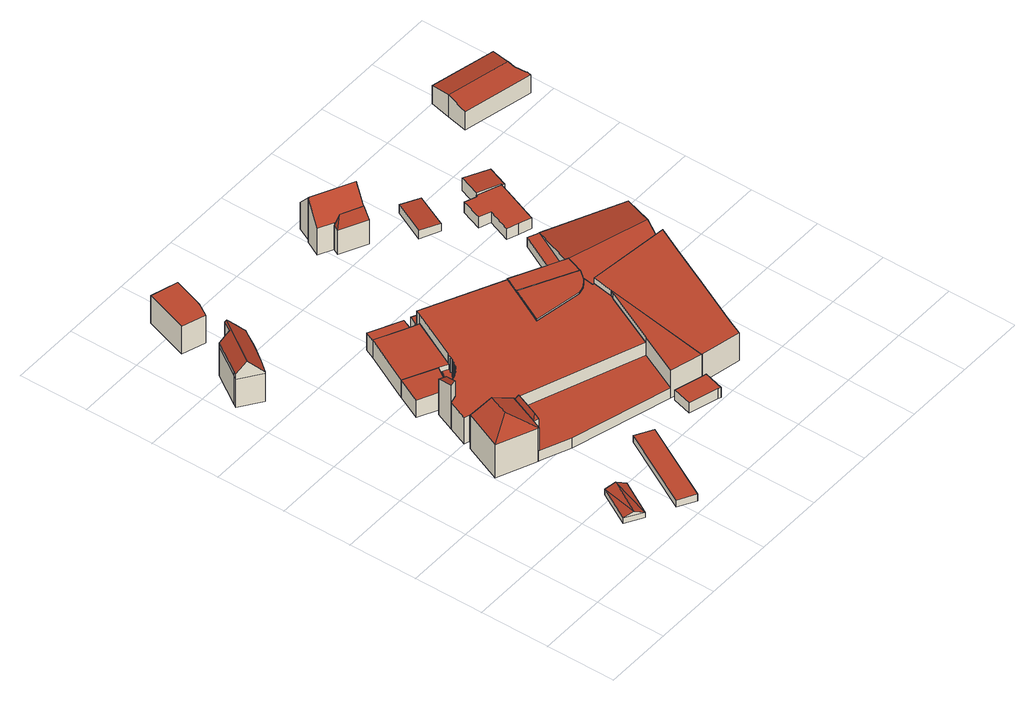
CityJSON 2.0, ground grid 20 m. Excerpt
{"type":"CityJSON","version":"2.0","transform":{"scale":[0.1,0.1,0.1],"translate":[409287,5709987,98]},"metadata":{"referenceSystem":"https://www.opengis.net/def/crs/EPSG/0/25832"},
"CityObjects":{
"building1":{"type":"Building","attributes":{"Gemeindeschluessel":"05978036","Geometrietyp2DReferenz":"3000","function":"31001_2460","roofType":"3100","measuredHeight":3.02},"geometry":[{"type":"MultiSurface","lod":"2","boundaries":[[[0,1,2,3]],[[1,4,5,2]],[[4,6,7,5]],[[6,0,3,7]],[[4,1,8]],[[0,6,9]],[[1,9,8]],[[9,1,0]],[[8,6,4]],[[6,8,9]],[[3,2,5,7]]],"semantics":{"surfaces":[{"type":"WallSurface"},{"type":"RoofSurface"},{"type":"GroundSurface"}],"values":[0,0,0,0,0,0,1,1,1,1,2]}}]},
"building2":{"type":"Building","attributes":{"Gemeindeschluessel":"05978036","Geometrietyp2DReferenz":"3000","function":"31001_3060"},"children":["building2-1","building2-2"]},
"building2-1":{"type":"BuildingPart","attributes":{"roofType":"5000","measuredHeight":12.49},"parents":["building2"],"geometry":[{"type":"MultiSurface","lod":"2","boundaries":[[[10,11,12,13]],[[11,14,15,12]],[[14,16,17,15]],[[18,16,14]],[[19,18,14,11]],[[19,11,10]],[[18,19,10,16]],[[13,12,15,17]],[[13,17,16,10]]],"semantics":{"surfaces":[{"type":"WallSurface"},{"type":"RoofSurface"},{"type":"GroundSurface"},{"type":"ClosureSurface"}],"values":[0,0,0,1,1,1,1,2,3]}}]},
"building2-2":{"type":"BuildingPart","attributes":{"roofType":"5000","measuredHeight":13.98},"parents":["building2"],"geometry":[{"type":"MultiSurface","lod":"2","boundaries":[[[20,21,22,23]],[[21,24,13,22]],[[24,10,13]],[[25,16,17,16]],[[16,26,27,17]],[[26,28,29,27]],[[28,30,31,29]],[[30,32,33,31]],[[32,34,35,33]],[[34,20,23,35]],[[30,28,26,36]],[[26,16,25,24,21,20,36]],[[20,34,32,30,36]],[[23,22,13,17,27,29,31,33,35]],[[25,16,10,24]],[[16,17,13,10]]],"semantics":{"surfaces":[{"type":"WallSurface"},{"type":"RoofSurface"},{"type":"GroundSurface"},{"type":"ClosureSurface"}],"values":[0,0,0,0,0,0,0,0,0,0,1,1,1,2,0,3]}}]},
"building3":{"type":"Building","attributes":{"Gemeindeschluessel":"05978036","Geometrietyp2DReferenz":"3000","function":"31001_1000","roofType":"5000","measuredHeight":14.36},"geometry":[{"type":"MultiSurface","lod":"2","boundaries":[[[37,38,39,40]],[[38,41,42,39]],[[41,43,44,42]],[[43,45,46,44]],[[45,47,48,46]],[[47,49,50,48]],[[49,51,52,50]],[[51,53,54,52]],[[53,55,56,54]],[[55,57,58,56]],[[57,59,60,58]],[[59,61,62,60]],[[61,63,64,62]],[[63,37,40,64]],[[65,66,67,68,69,70,71,57,55,53]],[[69,72,73,74,75,76,77,70]],[[59,71,70,77,61]],[[61,77,76,63]],[[63,76,75,37]],[[37,75,74,38]],[[38,74,73,41]],[[41,73,72,43]],[[43,72,69,68,45]],[[57,71,59]],[[45,68,67,47]],[[47,67,66,49]],[[49,66,65,51]],[[51,65,53]],[[40,39,42,44,46,48,50,52,54,56,58,60,62,64]]],"semantics":{"surfaces":[{"type":"WallSurface"},{"type":"RoofSurface"},{"type":"GroundSurface"}],"values":[0,0,0,0,0,0,0,0,0,0,0,0,0,0,1,1,0,0,0,0,0,0,0,0,0,0,0,0,2]}}]},
"building4":{"type":"Building","attributes":{"Gemeindeschluessel":"05978036","Geometrietyp2DReferenz":"3000","function":"31001_2460","roofType":"1000","measuredHeight":2.23},"geometry":[{"type":"MultiSurface","lod":"2","boundaries":[[[78,79,80,81]],[[79,82,83,80]],[[82,84,85,83]],[[84,78,81,85]],[[84,82,79,78]],[[81,80,83,85]]],"semantics":{"surfaces":[{"type":"WallSurface"},{"type":"RoofSurface"},{"type":"GroundSurface"}],"values":[0,0,0,0,1,2]}}]},
"building5":{"type":"Building","attributes":{"Gemeindeschluessel":"05978036","Geometrietyp2DReferenz":"3000","function":"31001_1000","roofType":"9999","measuredHeight":9},"geometry":[{"type":"MultiSurface","lod":"2","boundaries":[[[86,87,88,89,90]],[[90,89,91,92]],[[89,88,93,91]],[[88,87,94,93]],[[87,86,95,94]],[[86,90,92,95]],[[92,91,93,94,95]]],"semantics":{"surfaces":[{"type":"RoofSurface"},{"type":"WallSurface"},{"type":"GroundSurface"}],"values":[0,1,1,1,1,1,2]}}]},
"building6":{"type":"Building","attributes":{"Gemeindeschluessel":"05978036","Geometrietyp2DReferenz":"3000","function":"51009_1610","roofType":"1000","measuredHeight":3.6},"geometry":[{"type":"MultiSurface","lod":"2","boundaries":[[[96,97,98,99]],[[97,100,101,98]],[[100,102,103,101]],[[102,104,105,103]],[[104,106,107,105]],[[106,108,109,107]],[[108,110,111,109]],[[110,112,113,111]],[[112,114,115,113]],[[114,116,117,115]],[[116,96,99,117]],[[116,114,112,110,108,106,104,102,100,97,96]],[[99,98,101,103,105,107,109,111,113,115,117]]],"semantics":{"surfaces":[{"type":"WallSurface"},{"type":"RoofSurface"},{"type":"GroundSurface"}],"values":[0,0,0,0,0,0,0,0,0,0,0,1,2]}}]},
"building7":{"type":"Building","attributes":{"Gemeindeschluessel":"05978036","Geometrietyp2DReferenz":"3000","function":"51009_1610"},"children":["building7-1","building7-2","building7-3"]},
"building7-1":{"type":"BuildingPart","attributes":{"roofType":"1000","measuredHeight":5.66},"parents":["building7"],"geometry":[{"type":"MultiSurface","lod":"2","boundaries":[[[118,119,120,121]],[[119,122,123,120]],[[122,124,125,123]],[[124,122,119,118]],[[121,120,123,125]],[[121,125,124,118]]],"semantics":{"surfaces":[{"type":"WallSurface"},{"type":"RoofSurface"},{"type":"GroundSurface"},{"type":"ClosureSurface"}],"values":[0,0,0,1,2,3]}}]},
"building7-2":{"type":"BuildingPart","attributes":{"roofType":"1000","measuredHeight":5.66},"parents":["building7"],"geometry":[{"type":"MultiSurface","lod":"2","boundaries":[[[126,127,128,129]],[[130,131,132,133]],[[131,134,135,132]],[[134,126,129,135]],[[134,131,130,127,126]],[[129,128,133,132,135]],[[133,128,127,130]]],"semantics":{"surfaces":[{"type":"WallSurface"},{"type":"RoofSurface"},{"type":"GroundSurface"},{"type":"ClosureSurface"}],"values":[0,0,0,0,1,2,3]}}]},
"building7-3":{"type":"BuildingPart","attributes":{"roofType":"1000","measuredHeight":5.73},"parents":["building7"],"geometry":[{"type":"MultiSurface","lod":"2","boundaries":[[[136,137,118,121,128,127]],[[138,139,140,125,124]],[[139,141,142,140]],[[141,143,144,142]],[[143,145,130,133,144]],[[143,141,139,138,137,136,145]],[[133,128,121,125,140,142,144]],[[127,130,145,136]],[[127,128,133,130]],[[124,118,137,138]],[[124,125,121,118]]],"semantics":{"surfaces":[{"type":"WallSurface"},{"type":"RoofSurface"},{"type":"GroundSurface"},{"type":"ClosureSurface"}],"values":[0,0,0,0,0,1,2,0,3,0,3]}}]},
"building8":{"type":"Building","attributes":{"Gemeindeschluessel":"05978036","Geometrietyp2DReferenz":"3000","function":"31001_2000"},"children":["building8-1","building8-2"]},
"building8-1":{"type":"BuildingPart","attributes":{"roofType":"1000","measuredHeight":8.59},"parents":["building8"],"geometry":[{"type":"MultiSurface","lod":"2","boundaries":[[[146,147,148,149]],[[147,150,151,148]],[[150,152,153,151]],[[152,154,155,153]],[[154,156,157,155]],[[156,158,159,157]],[[158,160,161,159]],[[160,162,163,161]],[[162,164,165,163]],[[164,166,167,165]],[[166,168,169,167]],[[170,171,172,173]],[[171,174,175,172]],[[174,176,177,175]],[[176,178,179,177]],[[178,180,181,179]],[[180,182,183,181]],[[182,184,185,183]],[[184,186,187,185]],[[186,188,189,187]],[[188,190,191,189]],[[190,192,193,191]],[[192,194,195,193]],[[194,196,197,195]],[[196,198,199,197]],[[198,200,201,199]],[[200,202,203,201]],[[202,204,205,203]],[[204,206,207,205]],[[206,208,209,207]],[[208,210,211,209]],[[210,212,213,211]],[[212,214,215,213]],[[214,216,217,215]],[[216,218,219,217]],[[218,220,221,219]],[[220,222,223,221]],[[222,224,225,223]],[[224,226,227,225]],[[226,228,229,227]],[[228,230,231,229]],[[230,232,233,231]],[[232,234,235,233]],[[234,236,237,235]],[[236,238,239,237]],[[238,240,241,239]],[[240,146,149,241]],[[240,238,236,234,232,230,228,226,224,222,220,218,216,214,212,210,208,206,204,202,200,198,196,194,192,190,188,186,184,182,180,178,176,174,171,170,242,168,166,164,162,160,158,156,154,152,150,147,146]],[[149,148,151,153,155,157,159,161,163,165,167,169,243,173,172,175,177,179,181,183,185,187,189,191,193,195,197,199,201,203,205,207,209,211,213,215,217,219,221,223,225,227,229,231,233,235,237,239,241]],[[243,169,168,242]],[[173,243,242,170]]],"semantics":{"surfaces":[{"type":"WallSurface"},{"type":"RoofSurface"},{"type":"GroundSurface"},{"type":"ClosureSurface"}],"values":[0,0,0,0,0,0,0,0,0,0,0,0,0,0,0,0,0,0,0,0,0,0,0,0,0,0,0,0,0,0,0,0,0,0,0,0,0,0,0,0,0,0,0,0,0,0,0,1,2,3,3]}}]},
"building8-2":{"type":"BuildingPart","attributes":{"roofType":"2100","measuredHeight":14.26},"parents":["building8"],"geometry":[{"type":"MultiSurface","lod":"2","boundaries":[[[244,245,246,169,168]],[[245,247,170,173,246]],[[245,244,248,247]],[[173,243,169,246]],[[242,170,247,248]],[[242,243,173,170]],[[168,242,248,244]],[[168,169,243,242]]],"semantics":{"surfaces":[{"type":"WallSurface"},{"type":"RoofSurface"},{"type":"GroundSurface"},{"type":"ClosureSurface"}],"values":[0,0,1,2,0,3,0,3]}}]},
"building9":{"type":"Building","attributes":{"Gemeindeschluessel":"05978036","Geometrietyp2DReferenz":"3000","function":"31001_2460","roofType":"1000","measuredHeight":3.24},"geometry":[{"type":"MultiSurface","lod":"2","boundaries":[[[249,250,251,252]],[[250,253,254,251]],[[253,255,256,254]],[[255,257,258,256]],[[257,259,260,258]],[[259,249,252,260]],[[259,257,255,253,250,249]],[[252,251,254,256,258,260]]],"semantics":{"surfaces":[{"type":"WallSurface"},{"type":"RoofSurface"},{"type":"GroundSurface"}],"values":[0,0,0,0,0,0,1,2]}}]},
"building10":{"type":"Building","attributes":{"Gemeindeschluessel":"05978036","Geometrietyp2DReferenz":"3000","function":"31001_2000"},"children":["building10-1","building10-2","building10-3","building10-4"]},
"building10-1":{"type":"BuildingPart","attributes":{"roofType":"1000","measuredHeight":9.08},"parents":["building10"],"geometry":[{"type":"MultiSurface","lod":"2","boundaries":[[[261,262,263,264,265]],[[266,267,268,269,270]],[[267,271,272,268]],[[267,266,262,261,271]],[[272,265,264,269,268]],[[265,272,271,261]],[[270,263,262,266]],[[270,269,264,263]]],"semantics":{"surfaces":[{"type":"WallSurface"},{"type":"RoofSurface"},{"type":"GroundSurface"},{"type":"ClosureSurface"}],"values":[0,0,0,1,2,3,0,3]}}]},
"building10-2":{"type":"BuildingPart","attributes":{"roofType":"3100","measuredHeight":5.64},"parents":["building10"],"geometry":[{"type":"MultiSurface","lod":"2","boundaries":[[[273,274,275,276]],[[274,277,278,275]],[[277,279,280,278]],[[279,281,282,280]],[[281,283,284,282]],[[283,285,286,284]],[[285,287,288,286]],[[287,289,290,288]],[[289,291,292,290]],[[291,293,294,292]],[[293,295,296,294]],[[297,273,276,298]],[[293,291,289,287]],[[287,285,283,281,279,277,274,273,297,295,293]],[[276,275,278,280,282,284,286,288,290,292,294,296,298]],[[297,298,296,295]]],"semantics":{"surfaces":[{"type":"WallSurface"},{"type":"RoofSurface"},{"type":"GroundSurface"},{"type":"ClosureSurface"}],"values":[0,0,0,0,0,0,0,0,0,0,0,0,1,1,2,3]}}]},
"building10-3":{"type":"BuildingPart","attributes":{"roofType":"1000","measuredHeight":9.1},"parents":["building10"],"geometry":[{"type":"MultiSurface","lod":"2","boundaries":[[[299,300,301,296,295]],[[300,302,303,301]],[[302,304,305,303]],[[304,306,307,305]],[[306,308,309,307]],[[308,261,265,309]],[[310,297,298,272,271]],[[310,271,261,308,306,304,302,300,299]],[[296,301,303,305,307,309,265,272,298]],[[271,272,265,261]],[[295,297,310,299]],[[295,296,298,297]]],"semantics":{"surfaces":[{"type":"WallSurface"},{"type":"RoofSurface"},{"type":"GroundSurface"},{"type":"ClosureSurface"}],"values":[0,0,0,0,0,0,0,1,2,3,0,3]}}]},
"building10-4":{"type":"BuildingPart","attributes":{"roofType":"1000","measuredHeight":3.24},"parents":["building10"],"geometry":[{"type":"MultiSurface","lod":"2","boundaries":[[[263,311,312,264]],[[311,313,314,312]],[[313,315,316,314]],[[315,317,318,316]],[[317,319,320,318]],[[319,321,322,320]],[[321,323,324,322]],[[323,325,326,324]],[[325,270,269,326]],[[325,323,321,319,317,315,313,311,263,270]],[[269,264,312,314,316,318,320,322,324,326]],[[264,269,270,263]]],"semantics":{"surfaces":[{"type":"WallSurface"},{"type":"RoofSurface"},{"type":"GroundSurface"},{"type":"ClosureSurface"}],"values":[0,0,0,0,0,0,0,0,0,1,2,3]}}]},
"building11":{"type":"Building","attributes":{"Gemeindeschluessel":"05978036","Geometrietyp2DReferenz":"3000","function":"51009_1610","roofType":"2100","measuredHeight":3.85},"geometry":[{"type":"MultiSurface","lod":"2","boundaries":[[[327,328,329,330]],[[328,331,332,329]],[[331,333,334,332]],[[333,335,336,334]],[[335,327,330,336]],[[335,333,331,328,327]],[[330,329,332,334,336]]],"semantics":{"surfaces":[{"type":"WallSurface"},{"type":"RoofSurface"},{"type":"GroundSurface"}],"values":[0,0,0,0,0,1,2]}}]},
"building12":{"type":"Building","attributes":{"Gemeindeschluessel":"05978036","Geometrietyp2DReferenz":"3000","function":"31001_2000","roofType":"1000","measuredHeight":7.37},"geometry":[{"type":"MultiSurface","lod":"2","boundaries":[[[337,338,339,340]],[[338,341,342,339]],[[341,343,344,342]],[[343,345,346,344]],[[345,347,348,346]],[[347,349,350,348]],[[349,351,352,350]],[[351,337,340,352]],[[351,349,347,345,343,341,338,337]],[[340,339,342,344,346,348,350,352]]],"semantics":{"surfaces":[{"type":"WallSurface"},{"type":"RoofSurface"},{"type":"GroundSurface"}],"values":[0,0,0,0,0,0,0,0,1,2]}}]},
"building13":{"type":"Building","attributes":{"Gemeindeschluessel":"05978036","Geometrietyp2DReferenz":"3000","function":"31001_2000","roofType":"1000","measuredHeight":8.59},"geometry":[{"type":"MultiSurface","lod":"2","boundaries":[[[353,354,355,356]],[[354,357,358,355]],[[357,359,360,358]],[[359,361,362,360]],[[361,363,364,362]],[[363,365,366,364]],[[365,367,368,366]],[[367,369,370,368]],[[369,353,356,370]],[[369,367,365,363,361,359,357,354,353]],[[356,355,358,360,362,364,366,368,370]]],"semantics":{"surfaces":[{"type":"WallSurface"},{"type":"RoofSurface"},{"type":"GroundSurface"}],"values":[0,0,0,0,0,0,0,0,0,1,2]}}]},
"building14":{"type":"Building","attributes":{"Gemeindeschluessel":"05978036","Geometrietyp2DReferenz":"3000","function":"31001_1000"},"children":["building14-1","building14-2"]},
"building14-1":{"type":"BuildingPart","attributes":{"roofType":"5000","measuredHeight":11.96},"parents":["building14"],"geometry":[{"type":"MultiSurface","lod":"2","boundaries":[[[371,372,373,374]],[[372,375,376,373]],[[375,377,378,376]],[[379,380,375,372]],[[379,372,371]],[[380,379,371,377]],[[380,377,375]],[[378,374,373,376]],[[374,378,377,371]]],"semantics":{"surfaces":[{"type":"WallSurface"},{"type":"RoofSurface"},{"type":"GroundSurface"},{"type":"ClosureSurface"}],"values":[0,0,0,1,1,1,1,2,3]}}]},
"building14-2":{"type":"BuildingPart","attributes":{"roofType":"3100","measuredHeight":14.65},"parents":["building14"],"geometry":[{"type":"MultiSurface","lod":"2","boundaries":[[[381,382,383,384]],[[382,385,386,383]],[[385,387,388,386]],[[387,389,390,388]],[[389,391,392,390]],[[391,393,394,392]],[[393,395,396,394]],[[395,397,371,374,396]],[[398,381,384,378,377]],[[395,393,391,389,387,385]],[[385,382,381,398,397,395]],[[384,383,386,388,390,392,394,396,374,378]],[[377,371,397,398]],[[377,378,374,371]]],"semantics":{"surfaces":[{"type":"WallSurface"},{"type":"RoofSurface"},{"type":"GroundSurface"},{"type":"ClosureSurface"}],"values":[0,0,0,0,0,0,0,0,0,1,1,2,0,3]}}]},
"building15":{"type":"Building","attributes":{"Gemeindeschluessel":"05978036","Geometrietyp2DReferenz":"3000","function":"51009_1610","roofType":"1000","measuredHeight":3.05},"geometry":[{"type":"MultiSurface","lod":"2","boundaries":[[[399,400,401,402]],[[400,403,404,401]],[[403,405,406,404]],[[405,407,408,406]],[[407,399,402,408]],[[407,405,403,400,399]],[[402,401,404,406,408]]],"semantics":{"surfaces":[{"type":"WallSurface"},{"type":"RoofSurface"},{"type":"GroundSurface"}],"values":[0,0,0,0,0,1,2]}}]},
"building16":{"type":"Building","attributes":{"Gemeindeschluessel":"05978036","Geometrietyp2DReferenz":"3000","function":"31001_2460","roofType":"2100","measuredHeight":2.72},"geometry":[{"type":"MultiSurface","lod":"2","boundaries":[[[409,410,411,412]],[[410,413,414,411]],[[413,415,416,414]],[[415,417,418,416]],[[417,409,412,418]],[[417,415,413,410,409]],[[412,411,414,416,418]]],"semantics":{"surfaces":[{"type":"WallSurface"},{"type":"RoofSurface"},{"type":"GroundSurface"}],"values":[0,0,0,0,0,1,2]}}]},
"building17":{"type":"Building","attributes":{"Gemeindeschluessel":"05978036","Geometrietyp2DReferenz":"3000","function":"31001_2000","roofType":"1000","measuredHeight":3.54},"geometry":[{"type":"MultiSurface","lod":"2","boundaries":[[[419,420,421,422]],[[420,423,424,421]],[[423,425,426,424]],[[425,427,428,426]],[[427,429,430,428]],[[429,431,432,430]],[[431,433,434,432]],[[433,435,436,434]],[[435,437,438,436]],[[437,419,422,438]],[[437,435,433,431,429,427,425,423,420,419]],[[422,421,424,426,428,430,432,434,436,438]]],"semantics":{"surfaces":[{"type":"WallSurface"},{"type":"RoofSurface"},{"type":"GroundSurface"}],"values":[0,0,0,0,0,0,0,0,0,0,1,2]}}]},
"building18":{"type":"Building","attributes":{"Gemeindeschluessel":"05978036","Geometrietyp2DReferenz":"3000","function":"31001_2000","roofType":"2100","measuredHeight":4.11},"geometry":[{"type":"MultiSurface","lod":"2","boundaries":[[[439,440,441,442]],[[440,443,444,441]],[[443,445,446,444]],[[445,447,448,446]],[[447,449,450,448]],[[449,439,442,450]],[[449,447,445,443,440,439]],[[442,441,444,446,448,450]]],"semantics":{"surfaces":[{"type":"WallSurface"},{"type":"RoofSurface"},{"type":"GroundSurface"}],"values":[0,0,0,0,0,0,1,2]}}]},
"building19":{"type":"Building","attributes":{"Gemeindeschluessel":"05978036","Geometrietyp2DReferenz":"3000","function":"31001_2000","roofType":"3100","measuredHeight":7.18},"geometry":[{"type":"MultiSurface","lod":"2","boundaries":[[[451,452,453,454]],[[452,455,456,453]],[[455,457,458,456]],[[457,459,460,458]],[[459,461,462,460]],[[461,463,464,462]],[[463,465,466,464]],[[465,467,468,466]],[[467,469,470,468]],[[469,451,454,470]],[[465,463,461,459,457]],[[457,455,452,451,469,467,465]],[[454,453,456,458,460,462,464,466,468,470]]],"semantics":{"surfaces":[{"type":"WallSurface"},{"type":"RoofSurface"},{"type":"GroundSurface"}],"values":[0,0,0,0,0,0,0,0,0,0,1,1,2]}}]}
},
"vertices":[
[239,103,49],[294,202,49],[294,202,32],[239,103,32],[344,173,49],[344,173,32],[287,74,49],[287,74,32],[319,188,62],[263,88,62],
[347,516,130],[361,510,130],[361,510,22],[347,516,22],[327,427,130],[327,427,22],[313,432,130],[313,432,22],[323,436,146],[351,506,147],
[293,544,161],[349,520,131],[349,520,22],[293,544,22],[347,516,131],[313,432,131],[303,407,130],[303,407,22],[300,408,130],[300,408,22],[189,455,130],[189,455,22],[237,567,131],[237,567,22],[250,561,138],[250,561,22],[269,485,161],
[77,1207,114],[93,1197,114],[93,1197,22],[77,1207,22],[99,1191,114],[99,1191,22],[118,1221,114],[118,1221,22],[140,1206,114],[140,1206,22],[155,1195,114],[155,1195,22],[161,1191,114],[161,1191,22],[153,1177,114],[153,1177,22],[133,1144,114],[133,1144,22],[121,1127,114],[121,1127,22],[99,1096,114],[99,1096,22],[70,1062,114],[70,1062,22],[10,1105,114],[10,1105,22],[16,1115,114],[16,1115,22],[153,1177,115],[161,1191,117],[155,1195,124],[140,1206,143],[122,1218,165],[33,1089,165],[70,1062,119],[118,1221,159],[99,1191,162],[93,1197,151],[77,1207,128],[16,1115,130],[10,1105,130],
[481,258,58],[530,230,58],[530,230,36],[481,258,36],[408,7,58],[408,7,36],[359,34,58],[359,34,36],
[152,1325,136],[183,1413,136],[105,1436,136],[62,1310,136],[129,1287,136],[62,1310,46],[129,1287,46],[105,1436,46],[183,1413,46],[152,1325,46],
[398,746,55],[346,701,55],[346,701,19],[398,746,19],[315,697,55],[315,697,19],[323,716,55],[323,716,19],[356,725,55],[356,725,19],[388,768,55],[388,768,19],[405,761,55],[405,761,19],[403,758,55],[403,758,19],[399,748,55],[399,748,19],[397,749,55],[397,749,19],[396,747,55],[396,747,19],
[361,958,69],[374,985,69],[374,985,12],[361,958,12],[464,941,69],[464,941,12],[451,914,69],[451,914,12],
[254,744,69],[290,816,69],[290,816,12],[254,744,12],[379,771,69],[345,721,69],[345,721,12],[379,771,12],[313,715,69],[313,715,12],
[290,816,70],[361,958,70],[451,914,70],[476,903,70],[476,903,12],[405,761,70],[405,761,12],[403,758,70],[403,758,12],[379,771,70],
[821,636,99],[811,576,99],[811,576,14],[821,636,14],[804,565,99],[804,565,14],[728,408,99],[728,408,14],[374,541,99],[374,541,14],[361,510,99],[361,510,14],[347,516,99],[347,516,14],[349,520,99],[349,520,14],[250,561,99],[250,561,14],[262,589,99],[262,589,14],[248,594,99],[248,594,14],[271,651,99],[271,651,14],[313,697,99],[315,697,99],[315,697,14],[313,697,14],[323,697,99],[323,697,14],[331,698,99],[331,698,14],[339,699,99],[339,699,14],[346,701,99],[346,701,14],[353,703,99],[353,703,14],[360,707,99],[360,707,14],[367,710,99],[367,710,14],[373,715,99],[373,715,14],[377,718,99],[377,718,14],[381,721,99],[381,721,14],[384,725,99],[384,725,14],[387,729,99],[387,729,14],[391,733,99],[391,733,14],[393,737,99],[393,737,14],[396,741,99],[396,741,14],[398,746,99],[398,746,14],[396,747,99],[396,747,14],[397,749,99],[397,749,14],[399,748,99],[399,748,14],[403,758,99],[403,758,14],[405,761,99],[405,761,14],[406,763,99],[406,763,14],[476,903,99],[476,903,14],[483,917,99],[483,917,14],[705,811,99],[705,811,14],[704,809,99],[704,809,14],[683,767,99],[683,767,14],[630,665,99],[630,665,14],[770,642,99],[770,642,14],[780,644,99],[780,644,14],[794,648,99],[794,648,14],[809,658,99],[809,658,14],[821,671,99],[821,671,14],[816,636,99],[816,636,14],[296,657,99],[296,657,14],
[271,651,156],[294,706,130],[294,706,14],[313,697,130],[296,657,149],
[635,205,81],[651,262,81],[651,262,49],[635,205,49],[735,238,81],[735,238,49],[743,236,81],[743,236,49],[726,178,81],[726,178,49],[719,181,81],[719,181,49],
[760,263,117],[670,288,117],[670,288,59],[670,288,26],[760,263,26],[728,408,117],[804,565,117],[804,565,26],[728,408,26],[728,408,59],[811,576,117],[811,576,26],
[816,636,45],[821,671,55],[821,671,26],[816,636,26],[835,689,62],[835,689,26],[846,719,72],[846,719,26],[852,735,77],[852,735,26],[853,737,78],[853,737,26],[853,738,78],[853,738,26],[860,751,83],[860,751,26],[929,884,50],[929,884,26],[1141,776,59],[1141,776,26],[1095,682,83],[1095,682,26],[1059,609,58],[1059,609,26],[821,636,45],[821,636,26],
[1059,609,117],[1023,538,117],[1023,538,26],[965,419,117],[965,419,26],[896,280,117],[896,280,26],[877,238,117],[877,238,26],[763,262,117],[763,262,26],[821,636,117],
[383,369,59],[383,369,26],[298,405,59],[298,405,26],[300,408,59],[300,408,26],[303,407,59],[303,407,26],[313,432,59],[313,432,26],[327,427,59],[327,427,26],[361,510,59],[361,510,26],[374,541,59],[374,541,26],
[483,917,48],[498,947,51],[498,947,12],[483,917,12],[836,778,51],[836,778,12],[823,753,48],[823,753,12],[705,811,48],[705,811,12],
[794,648,103],[780,644,103],[780,644,29],[794,648,29],[770,642,103],[770,642,29],[630,665,103],[630,665,29],[683,767,103],[683,767,29],[835,689,103],[835,689,29],[821,671,103],[821,671,29],[809,658,103],[809,658,29],
[683,767,102],[704,809,102],[704,809,16],[683,767,16],[705,811,102],[705,811,16],[823,753,102],[823,753,16],[853,738,102],[853,738,16],[853,737,102],[853,737,16],[852,735,102],[852,735,16],[846,719,102],[846,719,16],[835,689,102],[835,689,16],
[696,1235,83],[687,1216,83],[687,1216,4],[696,1235,4],[611,1254,83],[611,1254,4],[620,1272,83],[620,1272,4],[683,1230,123],[625,1258,123],
[580,1292,91],[603,1338,150],[603,1338,4],[580,1292,4],[607,1336,150],[607,1336,4],[629,1382,91],[629,1382,4],[692,1352,91],[692,1352,4],[698,1365,74],[698,1365,4],[748,1340,74],[748,1340,4],[719,1281,150],[719,1281,4],[696,1235,91],[620,1272,91],
[823,753,49],[836,778,49],[836,778,19],[823,753,19],[898,898,49],[898,898,19],[929,884,49],[929,884,19],[853,738,49],[853,738,19],
[773,1132,32],[819,1226,32],[819,1226,5],[773,1132,5],[873,1200,29],[873,1200,5],[834,1117,29],[834,1117,5],[829,1106,29],[829,1106,5],
[891,1039,42],[913,1100,42],[913,1100,7],[891,1039,7],[947,1087,42],[947,1087,7],[949,1092,42],[949,1092,7],[1016,1066,42],[1016,1066,7],[1015,1061,42],[1015,1061,7],[966,936,42],[966,936,7],[931,948,42],[931,948,7],[898,960,42],[898,960,7],[924,1027,42],[924,1027,7],
[949,1092,49],[972,1152,49],[972,1152,8],[949,1092,8],[1043,1119,45],[1043,1119,8],[1020,1059,45],[1020,1059,8],[1015,1061,45],[1015,1061,8],[1016,1066,45],[1016,1066,8],
[1341,1235,81],[1339,1223,79],[1339,1223,20],[1341,1235,20],[1138,1268,79],[1138,1268,20],[1152,1329,91],[1152,1329,20],[1165,1390,79],[1165,1390,20],[1352,1347,79],[1352,1347,20],[1334,1289,91],[1334,1289,20],[1334,1288,91],[1334,1288,20],[1332,1268,87],[1332,1268,20],[1339,1237,82],[1339,1237,20]
]}
